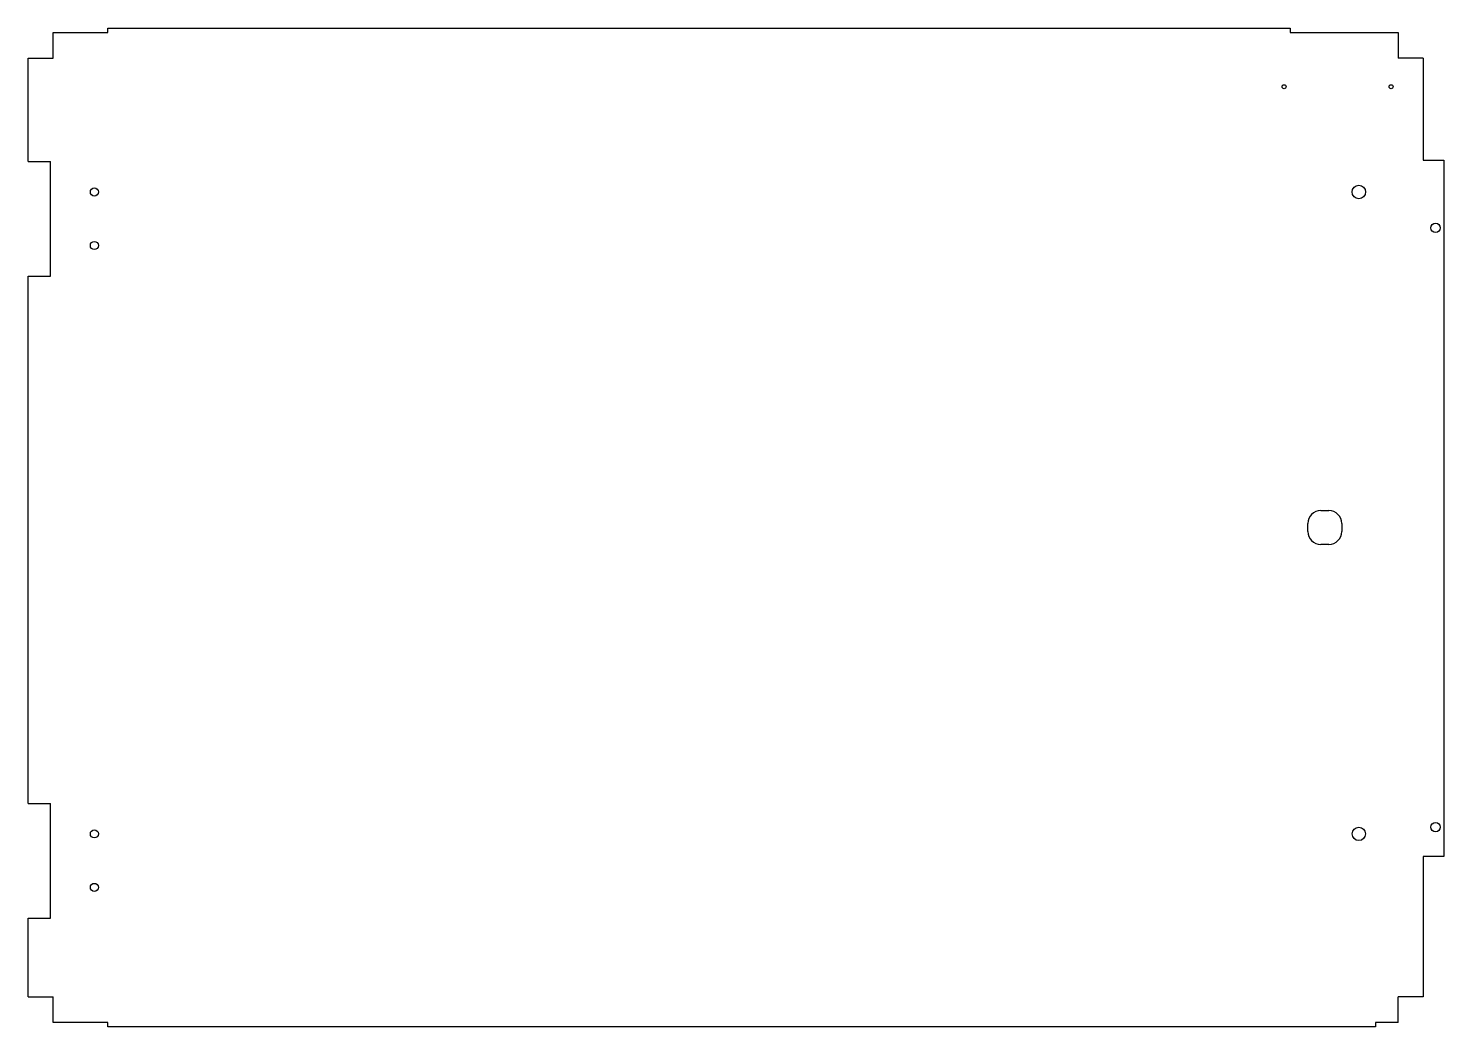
# Model space of a CAD drawing. Header units: inches. Extents: x -16.3 to 16.8, y -11.7 to 11.7.
import ezdxf

# ---------------------------------------------------------------- set-up
doc = ezdxf.new("R2010")
doc.units = ezdxf.units.IN
doc.header["$MEASUREMENT"] = 0

msp = doc.modelspace()

# ---------------------------------------------------------------- linework, layer by layer
at = {"color": 7, "linetype": 'Continuous', "lineweight": 25}
for p, q in [((-14.438, 11.563), (-14.438, 11.665)), ((-14.438, 11.665), (13.188, 11.665)), ((13.188, 11.665), (13.188, 11.565)), ((-15.713, 10.965), (-15.713, 11.563)), ((-15.713, 11.563), (-14.438, 11.563)), ((13.188, 11.565), (15.713, 11.565)), ((15.713, 11.565), (15.713, 10.965)), ((-16.292, 8.55), (-16.292, 10.965)), ((-16.292, 10.965), (-15.713, 10.965)), ((16.298, 10.965), (15.713, 10.965)), ((16.298, 10.965), (16.298, 8.58)), ((-16.292, 8.55), (-15.771, 8.55)), ((-15.771, 5.87), (-15.771, 8.55)), ((16.298, 8.58), (16.775, 8.58)), ((16.775, 8.58), (16.775, -7.69)), ((-16.292, -6.45), (-16.292, 5.87)), ((-16.292, 5.87), (-15.771, 5.87)), ((13.902, 0.395), (14.092, 0.395)), ((13.602, -0.095), (13.602, 0.095)), ((14.393, 0.095), (14.393, -0.095)), ((14.092, -0.395), (13.902, -0.395)), ((-16.292, -6.45), (-15.771, -6.45)), ((-15.771, -9.13), (-15.771, -6.45)), ((16.775, -7.69), (16.298, -7.69)), ((16.298, -7.69), (16.298, -10.965)), ((-16.292, -10.965), (-16.292, -9.13)), ((-16.292, -9.13), (-15.771, -9.13)), ((-16.292, -10.965), (-15.713, -10.965)), ((-15.713, -11.565), (-15.713, -10.965)), ((15.713, -11.565), (15.713, -10.965)), ((16.298, -10.965), (15.713, -10.965)), ((-14.438, -11.565), (-15.713, -11.565)), ((-14.438, -11.665), (-14.438, -11.565)), ((15.713, -11.565), (15.185, -11.565)), ((15.185, -11.565), (15.185, -11.665)), ((15.185, -11.665), (-14.438, -11.665))]:
    msp.add_line(p, q, dxfattribs=at)
for centre, radius in [((13.047, 10.3), 0.0475), ((15.547, 10.3), 0.0475), ((14.793, 7.84), 0.157), ((-14.748, 7.84), 0.095), ((16.585, 7), 0.109), ((-14.748, 6.59), 0.095), ((16.585, -7), 0.109), ((-14.748, -7.16), 0.095), ((14.793, -7.16), 0.156), ((-14.748, -8.41), 0.095)]:
    msp.add_circle(centre, radius, dxfattribs=at)
for centre, start, end in [((13.902, 0.095), 90, 180), ((14.092, 0.095), 0, 90), ((13.902, -0.095), 180, 270), ((14.092, -0.095), 270, 0)]:
    msp.add_arc(centre, 0.3, start, end, dxfattribs=at)

doc.saveas('drawing.dxf')
